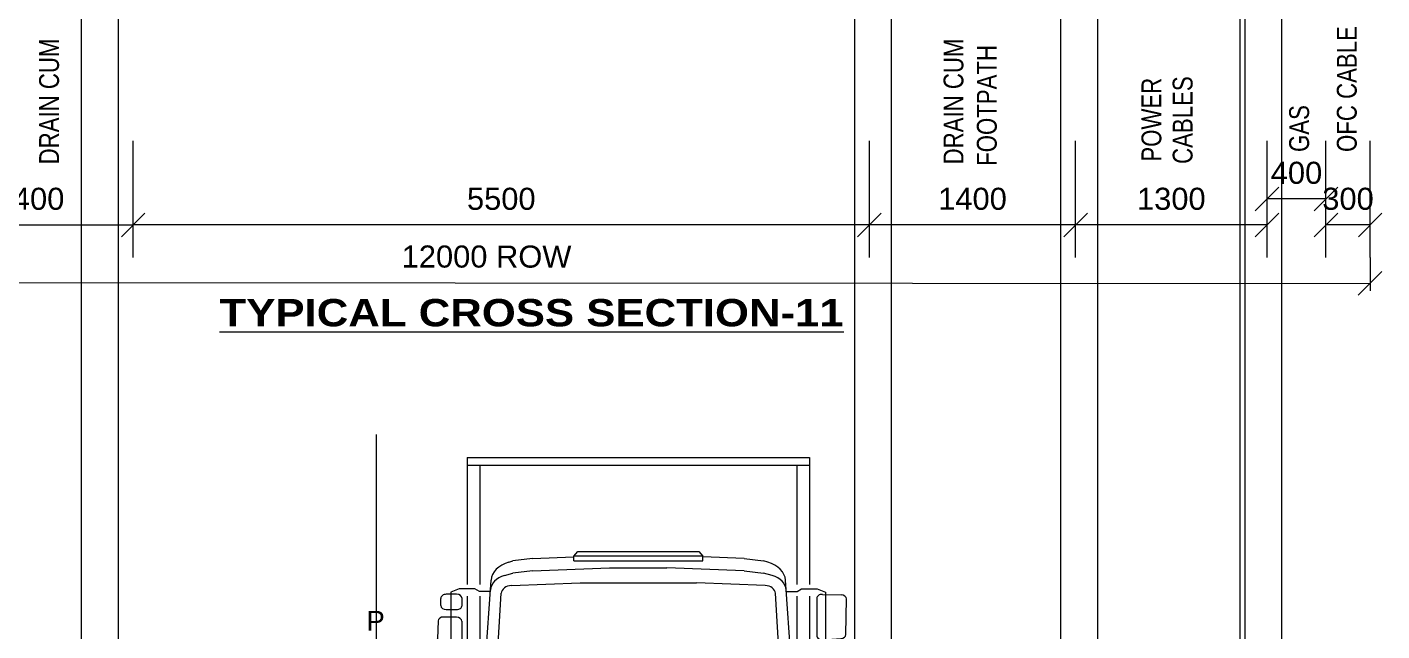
# Model space of a CAD drawing. Header units: inches. Extents: x 1863003 to 1881330, y 133141 to 515800.
# Drawn here: x 1870022 to 1879222, y 223562 to 227665 of the extents above; entities that cross this region are included whole.
import ezdxf

# ---------------------------------------------------------------- set-up
doc = ezdxf.new("R2010")
doc.units = ezdxf.units.IN
doc.header["$MEASUREMENT"] = 0
doc.linetypes.add('CENTERX2', pattern=[4, 2.5, -0.5, 0.5, -0.5])
doc.layers.get('0').update_dxf_attribs({"color": 4, "linetype": 'ELEC_LINE', "lineweight": 13})
doc.layers.get('Defpoints').update_dxf_attribs({"lineweight": 13})
doc.layers.add('DIM', color=7, linetype='Continuous', lineweight=13)
doc.layers.add('DIMEN', color=7, linetype='Continuous', lineweight=13)
doc.styles.add('AB', font='ariblk.ttf')
doc.styles.add('ARIAL', font='arial.ttf')
doc.styles.get("Standard").update_dxf_attribs({"font": 'romans.shx'})
doc.linetypes.add('ELEC_LINE', pattern='A,12.7,-5.08,["EL",Standard,S=2.54,R=0,X=-2.54,Y=-1.27],-5.08', length=22.86)
doc.dimstyles.get("Standard").update_dxf_attribs({"dimtxt": 180, "dimasz": 160, "dimexe": 50, "dimexo": 50, "dimgap": 100, "dimtad": 1, "dimdec": 0, "dimzin": 0, "dimdsep": 46, "dimtxsty": 'ARIAL', "dimcen": 0.09, "dimclrd": 256, "dimclre": 256, "dimclrt": 256, "dimadec": 0, "dimazin": 0, "dimtm": 1e-09, "dimtfac": 1, "dimtdec": 0, "dimtofl": 0, "dimtmove": 0, "dimatfit": 3, "dimfxl": 0, "dimtolj": 1, "dimtzin": 0, "dimlwd": 9, "dimlwe": -1, "dimarcsym": 0})

# ---------------------------------------------------------------- blocks, each defined once
blk = doc.blocks.new('_Oblique')
at = {"color": 0, "linetype": 'ByBlock', "lineweight": -2}
blk.add_line((-0.5, -0.5), (0.5, 0.5), dxfattribs=at)
blk = doc.blocks.new('*D204')
at = {"layer": 'Defpoints', "color": 0, "ltscale": 0.02}
for p in [(1870742.3, 226320.3), (1870742.3, 226320.3), (1875742.3, 226320.3)]:
    blk.add_point(p, dxfattribs=at)
at = {"layer": 'DIMEN', "lineweight": 9, "ltscale": 0.02}
blk.add_line((1875742.3, 226320.3), (1870742.3, 226320.3), dxfattribs=at)
at = {"layer": 'DIMEN', "lineweight": 9, "ltscale": 0.02, "xscale": 160, "yscale": 160, "zscale": 160, "rotation": 180}
blk.add_blockref('_Oblique', (1870742.3, 226320.3), dxfattribs=at)
at = {"layer": 'DIMEN', "lineweight": 9, "ltscale": 0.02, "xscale": 160, "yscale": 160, "zscale": 160}
blk.add_blockref('_Oblique', (1875742.3, 226320.3), dxfattribs=at)
at = {"layer": 'DIMEN', "ltscale": 0.02, "insert": (1873242.3, 226496.9), "char_height": 150, "attachment_point": 5, "style": 'ARIAL'}
blk.add_mtext('\\A1;5500', dxfattribs=at)
blk = doc.blocks.new('*D205')
at = {"layer": 'Defpoints', "color": 0, "ltscale": 0.02}
for p in [(1867142.3, 226155.5), (1879142.3, 226148), (1879142.2, 225923.1)]:
    blk.add_point(p, dxfattribs=at)
at = {"layer": 'DIMEN', "ltscale": 0.02}
for p, q in [((1867142.3, 226105.5), (1867142.1, 225880.7)), ((1879142.3, 226098), (1879142.1, 225873.1))]:
    blk.add_line(p, q, dxfattribs=at)
at = {"layer": 'DIMEN', "lineweight": 9, "ltscale": 0.02}
blk.add_line((1867142.2, 225930.7), (1879142.2, 225923.1), dxfattribs=at)
at = {"layer": 'DIMEN', "lineweight": 9, "ltscale": 0.02, "xscale": 160, "yscale": 160, "zscale": 160}
for p, rotation in [((1867142.2, 225930.7), 179.9639372158227), ((1879142.2, 225923.1), 359.9639372158227)]:
    blk.add_blockref('_Oblique', p, dxfattribs=dict(at, rotation=rotation))
at = {"layer": 'DIMEN', "ltscale": 0.02, "insert": (1873142.3, 226104.5), "char_height": 150, "attachment_point": 5, "rotation": 359.96394, "style": 'ARIAL'}
blk.add_mtext('\\A1;12000 ROW', dxfattribs=at)
blk = doc.blocks.new('*D206')
at = {"layer": 'Defpoints', "color": 0, "ltscale": 0.02}
for p in [(1875742.3, 226320.3), (1875742.3, 226320.3), (1877142.3, 226320.3)]:
    blk.add_point(p, dxfattribs=at)
at = {"layer": 'DIMEN', "lineweight": 9, "ltscale": 0.02}
blk.add_line((1877142.3, 226320.3), (1875742.3, 226320.3), dxfattribs=at)
at = {"layer": 'DIMEN', "lineweight": 9, "ltscale": 0.02, "xscale": 160, "yscale": 160, "zscale": 160, "rotation": 180}
blk.add_blockref('_Oblique', (1875742.3, 226320.3), dxfattribs=at)
at = {"layer": 'DIMEN', "lineweight": 9, "ltscale": 0.02, "xscale": 160, "yscale": 160, "zscale": 160}
blk.add_blockref('_Oblique', (1877142.3, 226320.3), dxfattribs=at)
at = {"layer": 'DIMEN', "ltscale": 0.02, "insert": (1876442.3, 226496.9), "char_height": 150, "attachment_point": 5, "style": 'ARIAL'}
blk.add_mtext('\\A1;1400', dxfattribs=at)
blk = doc.blocks.new('*D207')
at = {"layer": 'Defpoints', "color": 0, "ltscale": 0.02}
for p in [(1877142.3, 226320.3), (1877142.3, 226320.3), (1878442.3, 226320.3)]:
    blk.add_point(p, dxfattribs=at)
at = {"layer": 'DIMEN', "lineweight": 9, "ltscale": 0.02}
blk.add_line((1878442.3, 226320.3), (1877142.3, 226320.3), dxfattribs=at)
at = {"layer": 'DIMEN', "lineweight": 9, "ltscale": 0.02, "xscale": 160, "yscale": 160, "zscale": 160}
for p, rotation in [((1877142.3, 226320.3), 179.9999999999795), ((1878442.3, 226320.3), 359.9999999999795)]:
    blk.add_blockref('_Oblique', p, dxfattribs=dict(at, rotation=rotation))
at = {"layer": 'DIMEN', "ltscale": 0.02, "insert": (1877792.3, 226497), "char_height": 150, "attachment_point": 5, "style": 'ARIAL'}
blk.add_mtext('\\A1;1300', dxfattribs=at)
blk = doc.blocks.new('*D208')
at = {"layer": 'Defpoints', "color": 0, "ltscale": 0.02}
for p in [(1878442.3, 226496.9), (1878442.3, 226320.3), (1878842.3, 226320.3)]:
    blk.add_point(p, dxfattribs=at)
at = {"layer": 'DIMEN', "ltscale": 0.02}
for p, q in [((1878442.3, 226370.3), (1878442.3, 226546.9)), ((1878842.3, 226370.3), (1878842.3, 226546.9))]:
    blk.add_line(p, q, dxfattribs=at)
at = {"layer": 'DIMEN', "lineweight": 9, "ltscale": 0.02}
blk.add_line((1878842.3, 226496.9), (1878442.3, 226496.9), dxfattribs=at)
at = {"layer": 'DIMEN', "lineweight": 9, "ltscale": 0.02, "xscale": 160, "yscale": 160, "zscale": 160, "rotation": 180}
blk.add_blockref('_Oblique', (1878442.3, 226496.9), dxfattribs=at)
at = {"layer": 'DIMEN', "lineweight": 9, "ltscale": 0.02, "xscale": 160, "yscale": 160, "zscale": 160}
blk.add_blockref('_Oblique', (1878842.3, 226496.9), dxfattribs=at)
at = {"layer": 'DIMEN', "ltscale": 0.02, "insert": (1878642.3, 226673.5), "char_height": 150, "attachment_point": 5, "style": 'ARIAL'}
blk.add_mtext('\\A1;400', dxfattribs=at)
blk = doc.blocks.new('*D209')
at = {"layer": 'Defpoints', "color": 0, "ltscale": 0.02}
for p in [(1878842.3, 226320.4), (1878842.3, 226143.7), (1879142.3, 226143.7)]:
    blk.add_point(p, dxfattribs=at)
at = {"layer": 'DIMEN', "ltscale": 0.02}
for p, q in [((1878842.3, 226193.7), (1878842.3, 226370.4)), ((1879142.3, 226193.7), (1879142.3, 226370.4))]:
    blk.add_line(p, q, dxfattribs=at)
at = {"layer": 'DIMEN', "lineweight": 9, "ltscale": 0.02}
blk.add_line((1879142.3, 226320.4), (1878842.3, 226320.4), dxfattribs=at)
at = {"layer": 'DIMEN', "lineweight": 9, "ltscale": 0.02, "xscale": 160, "yscale": 160, "zscale": 160, "rotation": 180}
blk.add_blockref('_Oblique', (1878842.3, 226320.4), dxfattribs=at)
at = {"layer": 'DIMEN', "lineweight": 9, "ltscale": 0.02, "xscale": 160, "yscale": 160, "zscale": 160}
blk.add_blockref('_Oblique', (1879142.3, 226320.4), dxfattribs=at)
at = {"layer": 'DIMEN', "ltscale": 0.02, "insert": (1878992.3, 226497), "char_height": 150, "attachment_point": 5, "style": 'ARIAL'}
blk.add_mtext('\\A1;300', dxfattribs=at)
blk = doc.blocks.new('*D210')
at = {"layer": 'Defpoints', "color": 0, "ltscale": 0.02}
for p in [(1869342.3, 226320.3), (1870742.3, 226320.3), (1870742.3, 226320.3)]:
    blk.add_point(p, dxfattribs=at)
at = {"layer": 'DIMEN', "lineweight": 9, "ltscale": 0.02}
blk.add_line((1869342.3, 226320.3), (1870742.3, 226320.3), dxfattribs=at)
at = {"layer": 'DIMEN', "lineweight": 9, "ltscale": 0.02, "xscale": 160, "yscale": 160, "zscale": 160, "rotation": 180}
blk.add_blockref('_Oblique', (1869342.3, 226320.3), dxfattribs=at)
at = {"layer": 'DIMEN', "lineweight": 9, "ltscale": 0.02, "xscale": 160, "yscale": 160, "zscale": 160}
blk.add_blockref('_Oblique', (1870742.3, 226320.3), dxfattribs=at)
at = {"layer": 'DIMEN', "ltscale": 0.02, "insert": (1870042.3, 226496.9), "char_height": 150, "attachment_point": 5, "style": 'ARIAL'}
blk.add_mtext('\\A1;1400', dxfattribs=at)
blk = doc.blocks.new('A$C9c4fc737')
at = {"color": 8, "linetype": 'Continuous'}
for p, q in [((10.81, 147.25), (134.61, 147.25)), ((10.81, 147.25), (10.81, 101.32)), ((134.61, 147.25), (134.61, 101.32)), ((10.81, 144.51), (134.61, 144.51)), ((15.3, 144.51), (15.3, 101.32)), ((130.12, 144.51), (130.12, 101.32)), ((49.37, 111.54), (50.8, 113.23)), ((50.8, 113.23), (94.62, 113.23)), ((94.62, 113.23), (96.05, 111.54)), ((25.8, 109.39), (27.36, 109.83)), ((34.43, 110.74), (27.36, 109.83)), ((34.43, 110.74), (49.37, 111.31)), ((96.05, 111.54), (49.37, 111.54)), ((49.37, 109.85), (49.37, 111.54)), ((49.37, 109.85), (96.05, 109.85)), ((96.05, 109.85), (96.05, 111.54)), ((110.99, 110.74), (96.05, 111.31)), ((110.99, 110.74), (118.06, 109.83)), ((119.62, 109.39), (118.06, 109.83)), ((24.28, 104.53), (27.36, 105.4)), ((34.43, 106.31), (27.36, 105.4)), ((34.43, 106.31), (62.34, 107.37)), ((62.34, 107.37), (83.08, 107.37)), ((110.99, 106.31), (83.08, 107.37)), ((110.99, 106.31), (118.06, 105.4)), ((121.14, 104.53), (118.06, 105.4)), ((7.94, 99.79), (4.91, 98.57)), ((4.91, 98.57), (4.91, 73.4)), ((13.61, 99.79), (7.94, 99.79)), ((15.22, 98.75), (13.61, 99.79)), ((19.14, 98.75), (15.22, 98.75)), ((16.44, 59.91), (19.43, 102.86)), ((21.52, 72.39), (23.11, 98.13)), ((26.84, 100.94), (51.62, 101.91)), ((51.62, 101.91), (93.8, 101.91)), ((118.58, 100.94), (93.8, 101.91)), ((123.9, 72.39), (122.31, 98.13)), ((128.98, 59.91), (125.99, 102.86)), ((126.28, 98.75), (130.2, 98.75)), ((130.2, 98.75), (131.81, 99.79)), ((131.81, 99.79), (137.47, 99.79)), ((137.47, 99.79), (140.51, 98.57)), ((140.51, 98.57), (140.51, 73.4)), ((1.26, 93.72), (1.26, 96.29)), ((6.95, 97.77), (3.23, 97.77)), ((8.92, 93.72), (8.92, 96.29)), ((10.81, 97.14), (10.81, 73.11)), ((15.3, 97.14), (15.3, 74.19)), ((130.12, 97.14), (130.12, 74.19)), ((134.61, 97.14), (134.61, 73.11)), ((137.3, 96.27), (137.3, 82.8)), ((139.33, 97.75), (146.14, 97.59)), ((147.86, 83.19), (148.05, 96.09)), ((6.89, 89.49), (2.28, 89.54)), ((3.23, 92.24), (6.95, 92.24)), ((0.28, 88.12), (0, 81.69)), ((8.82, 88.01), (8.82, 76.04)), ((0.75, 75.9), (0, 81.69)), ((139.43, 81.33), (146.05, 81.73)), ((6.86, 74.57), (2.71, 74.57)), ((40.46, 77.69), (26.35, 76.89)), ((58.43, 77.1), (40.46, 77.69)), ((62.54, 71.12), (51.02, 77.34)), ((82.52, 77.69), (68.41, 76.89)), ((102.04, 77.05), (82.52, 77.69)), ((104.6, 71.12), (93.07, 77.34)), ((4.91, 73.4), (17.06, 68.86)), ((21.52, 72.39), (49.8, 72.94)), ((84.58, 69.3), (25.46, 69.3)), ((44.75, 71.12), (57.89, 71.12)), ((49.8, 72.94), (95.62, 72.94)), ((60.84, 69.3), (119.96, 69.3)), ((100.67, 71.12), (87.53, 71.12)), ((123.9, 72.39), (95.62, 72.94)), ((140.51, 73.4), (128.36, 68.86)), ((10.81, 53.4), (10.81, 68.16)), ((134.61, 53.4), (134.61, 68.16)), ((16.09, 59.91), (129.33, 59.91)), ((14.13, 58.37), (14.94, 45.14)), ((23.02, 58.5), (122.4, 58.5)), ((23.02, 56.7), (64.22, 56.7)), ((23.02, 54.9), (62.65, 54.9)), ((72.71, 51.27), (72.71, 56.78)), ((122.4, 56.7), (81.2, 56.7)), ((122.4, 54.9), (82.76, 54.9)), ((131.29, 58.37), (130.48, 45.14)), ((14.42, 53.54), (10.81, 50.56)), ((10.81, 19.41), (10.81, 50.56)), ((23.02, 53.1), (61.82, 53.1)), ((23.02, 51.3), (61.55, 51.3)), ((23.02, 49.5), (61.8, 49.5)), ((72.71, 51.27), (66.34, 48.51)), ((72.71, 51.27), (79.07, 48.51)), ((122.4, 53.1), (83.6, 53.1)), ((122.4, 49.5), (83.62, 49.5)), ((122.4, 51.3), (83.87, 51.3)), ((131, 53.54), (134.61, 50.56)), ((134.61, 19.41), (134.61, 50.56)), ((23.02, 47.7), (62.62, 47.7)), ((23.02, 45.9), (64.15, 45.9)), ((122.4, 45.9), (81.27, 45.9)), ((122.4, 47.7), (82.8, 47.7)), ((34.85, 39.77), (18.76, 39.77)), ((126.55, 42.33), (18.87, 42.33)), ((23.02, 44.1), (122.4, 44.1)), ((36.74, 40.77), (34.85, 39.77)), ((36.74, 40.77), (108.68, 40.77)), ((108.68, 40.77), (110.57, 39.77)), ((110.57, 39.77), (126.66, 39.77)), ((130.15, 36.08), (15.27, 36.08)), ((34.85, 37.93), (18.76, 37.93)), ((39.79, 37.5), (105.63, 37.5)), ((49.99, 36.08), (49.99, 24.73)), ((95.43, 36.08), (95.43, 24.73)), ((110.57, 37.93), (126.66, 37.93)), ((12.51, 26.79), (12.51, 34.02)), ((18.61, 28.18), (18.61, 31.83)), ((21.36, 33.89), (36.69, 33.89)), ((22.54, 31.53), (22.54, 28.48)), ((23.73, 32.42), (36.29, 32.42)), ((37.48, 31.53), (37.48, 28.48)), ((39.44, 31.83), (39.44, 28.18)), ((64.75, 34.1), (64.75, 31.54)), ((64.75, 34.1), (80.67, 34.1)), ((64.75, 31.54), (80.67, 31.54)), ((80.67, 34.1), (80.67, 31.54)), ((105.98, 31.83), (105.98, 28.18)), ((107.94, 31.53), (107.94, 28.48)), ((124.06, 33.89), (108.73, 33.89)), ((121.69, 32.42), (109.13, 32.42)), ((122.87, 31.53), (122.87, 28.48)), ((126.81, 28.18), (126.81, 31.83)), ((132.91, 26.79), (132.91, 34.02)), ((130.15, 24.73), (15.27, 24.73)), ((15.27, 24.73), (15.27, 20.89)), ((20.84, 20.89), (20.84, 24.73)), ((36.69, 26.11), (21.36, 26.11)), ((36.29, 27.59), (23.73, 27.59)), ((55.48, 24.73), (55.48, 21.89)), ((58.51, 24.73), (63.62, 19.76)), ((86.91, 24.73), (81.8, 19.76)), ((89.94, 24.73), (89.94, 21.89)), ((108.73, 26.11), (124.06, 26.11)), ((109.13, 27.59), (121.69, 27.59)), ((124.58, 20.89), (124.58, 24.73)), ((130.15, 24.73), (130.15, 20.89)), ((15.27, 20.89), (20.84, 20.89)), ((55.48, 21.89), (61.43, 21.89)), ((63.62, 19.76), (81.8, 19.76)), ((89.94, 21.89), (83.99, 21.89)), ((130.15, 20.89), (124.58, 20.89)), ((63.24, 17.35), (13.57, 17.35)), ((14.52, 12.33), (14.52, 14.95)), ((14.52, 14.95), (16.3, 14.95)), ((16.3, 17.35), (16.3, 5.28)), ((30.68, 17.35), (30.68, 5.28)), ((49.8, 14.65), (30.87, 15.36)), ((49.8, 17.35), (49.8, 13.94)), ((53.21, 13.94), (53.21, 17.35)), ((56.61, 13.94), (56.61, 17.35)), ((66.1, 17.35), (64.8, 18.61)), ((79.32, 17.35), (66.1, 17.35)), ((79.32, 17.35), (80.62, 18.61)), ((82.18, 17.35), (131.85, 17.35)), ((88.81, 13.94), (88.81, 17.35)), ((92.21, 13.94), (92.21, 17.35)), ((95.62, 17.35), (95.62, 13.94)), ((95.62, 14.65), (114.55, 15.36)), ((114.74, 17.35), (114.74, 5.28)), ((129.12, 17.35), (129.12, 5.28)), ((130.9, 14.95), (129.12, 14.95)), ((130.9, 12.33), (130.9, 14.95)), ((16.3, 12.33), (14.52, 12.33)), ((49.8, 13.94), (56.61, 13.94)), ((56.61, 14.65), (88.81, 14.65)), ((95.62, 13.94), (88.81, 13.94)), ((129.12, 12.33), (130.9, 12.33)), ((17.14, 2.34), (16.3, 5.28)), ((29.84, 2.34), (30.68, 5.28)), ((115.58, 2.34), (114.74, 5.28)), ((128.28, 2.34), (129.12, 5.28)), ((25.99, 0), (20.99, 0)), ((119.43, 0), (124.43, 0))]:
    blk.add_line(p, q, dxfattribs=at)
for centre, major_axis, start_param, end_param in [((29.26, 102.48), (9.84, 0), 1.929567, 3.089386), ((116.16, 102.48), (-9.84, 0), 3.193799, 4.353618), ((27.05, 99), (7.87, 0), 1.929567, 3.089386), ((118.37, 99), (7.87, 0), 0.052207, 1.212026), ((27.04, 97.99), (-3.94, 0), -1.51867, -0.04621), ((118.38, 97.99), (3.94, 0), 0.04621, 1.51867), ((3.23, 96.29), (1.97, 0), 1.570796, 3.141593), ((3.23, 93.72), (-1.97, 0), 0, 1.570796), ((6.95, 96.29), (1.97, 0), 0, 1.570796), ((6.95, 93.72), (-1.97, 0), 1.570796, 3.141593), ((139.27, 96.27), (1.97, 0), 1.538549, 3.141593), ((146.08, 96.11), (1.97, 0), -0.010752, 1.538549), ((2.25, 88.07), (-1.97, 0), 4.697006, 6.25023), ((6.86, 88.01), (1.97, 0), 0, 1.555413), ((139.27, 82.8), (-1.97, 0), 0, 1.650626), ((145.89, 83.2), (-1.97, 0), 1.650626, 3.13084), ((2.71, 76.04), (-1.97, 0), 0.096474, 1.570796), ((6.86, 76.04), (-1.97, 0), 1.570796, 3.141593), ((25.46, 72.26), (-3.94, 0), -0.04621, 1.570796), ((119.96, 72.26), (3.94, 0), 4.712389, 6.329395), ((72.71, 64.59), (-2, 0), 3.141593, 9.424778), ((16.09, 58.44), (-1.97, 0), -1.570796, 0.046121), ((129.33, 58.44), (1.97, 0), -0.046121, 1.570796), ((18.87, 45.28), (3.94, 0), 3.187714, 4.712389), ((126.55, 45.28), (-3.94, 0), 1.570796, 3.095472), ((15.27, 34.02), (-2.76, 0), -1.570796, 0), ((130.15, 34.02), (2.76, 0), 0, 1.570796), ((21.36, 31.83), (2.76, 0), 1.570796, 3.141593), ((23.73, 31.53), (-1.18, 0), -1.570796, 0), ((36.29, 31.53), (1.18, 0), 0, 1.570796), ((36.69, 31.83), (2.76, 0), 0, 1.570796), ((108.73, 31.83), (2.76, 0), 1.570796, 3.141593), ((109.13, 31.53), (1.18, 0), 1.570796, 3.141593), ((121.69, 31.53), (-1.18, 0), 3.141593, 4.712389), ((124.06, 31.83), (-2.76, 0), 3.141593, 4.712389), ((15.27, 26.79), (2.76, 0), 3.141593, 4.712389), ((21.36, 28.18), (-2.76, 0), 0, 1.570796), ((23.73, 28.48), (1.18, 0), 3.141593, 4.712389), ((36.29, 28.48), (-1.18, 0), 1.570796, 3.141593), ((36.69, 28.18), (-2.76, 0), 1.570796, 3.141593), ((108.73, 28.18), (-2.76, 0), 0, 1.570796), ((109.13, 28.48), (1.18, 0), 3.141593, 4.712389), ((121.69, 28.48), (1.18, 0), 4.712389, 6.283185), ((124.06, 28.18), (2.76, 0), 4.712389, 6.283185), ((130.15, 26.79), (-2.76, 0), 1.570796, 3.141593), ((13.57, 19.41), (-2.76, 0), 0, 1.570796), ((131.85, 19.41), (2.76, 0), 4.712389, 6.283185), ((20.99, 2.95), (-3.94, 0), 0.210626, 1.570796), ((25.99, 2.95), (3.94, 0), 4.712389, 6.072559), ((119.43, 2.95), (-3.94, 0), 0.210626, 1.570796), ((124.43, 2.95), (3.94, 0), 4.712389, 6.072559)]:
    blk.add_ellipse(centre, major_axis=major_axis, ratio=0.75, start_param=start_param, end_param=end_param, dxfattribs=at)
blk.add_ellipse((72.71, 51.27), major_axis=(7.35, 0), ratio=0.75, dxfattribs=at)

msp = doc.modelspace()

# ---------------------------------------------------------------- linework, layer by layer
at = {"color": 8, "linetype": 'Continuous', "ltscale": 0.02}
for p in [(1870392.3, 502880.9), (1870642.3, 502880.9), (1875642.3, 502880.9), (1875642.3, 502880.9), (1875892.3, 502880.9), (1877042.3, 502880.9), (1877292.3, 500369.9), (1878259.2, 500590.1), (1878293.4, 500590.1), (1878542.3, 500369.9)]:
    msp.add_xline(p, (0, 1), dxfattribs=at)
for points in [[(1870742.3, 226100.1), (1870742.3, 226892.5)], [(1870742.3, 226100.1), (1870742.3, 226892.5)], [(1875742.3, 226100.1), (1875742.3, 226892.5)], [(1875742.3, 226098.8), (1875742.3, 226891.1)], [(1877142.3, 226098.8), (1877142.3, 226891.1)], [(1878442.3, 226098.8), (1878442.3, 226891.1)], [(1878842.3, 226098.8), (1878842.3, 226891.1)], [(1879142.3, 226098.8), (1879142.3, 226891.2)]]:
    msp.add_lwpolyline(points, dxfattribs=at)
at = {"layer": 'DIM', "color": 1, "linetype": 'CENTERX2'}
msp.add_lwpolyline([(1872392.3, 224896.1), (1872392.3, 220394.9)], dxfattribs=at)

# ---------------------------------------------------------------- block references
at = {"color": 2, "linetype": 'Continuous', "ltscale": 0.02, "xscale": 18.76445229989112, "yscale": 18.76445229989112, "zscale": 18.76445229989112}
msp.add_blockref('A$C9c4fc737', (1872808.5, 221976.4), dxfattribs=at)

# ---------------------------------------------------------------- texts
at = {"layer": 'DIMEN', "linetype": 'Continuous', "style": 'ARIAL', "width": 0.8}
for s, p in [('OFC CABLE', (1879051.4, 226816)), ('DRAIN CUM', (1870239.1, 226731.7)), ('DRAIN CUM', (1876380.5, 226731.7)), ('FOOTPATH', (1876607, 226721.7)), ('POWER', (1877724.6, 226750.3)), ('CABLES', (1877936.6, 226734.9)), ('GAS', (1878727.8, 226815.8))]:
    msp.add_text(s, height=135, rotation=90, dxfattribs=at).set_placement(p)
at = {"layer": 'DIMEN', "style": 'AB'}
msp.add_text('%%UTYPICAL CROSS SECTION-11', height=185.625, dxfattribs=at).set_placement((1871329.4, 225631.4))
at = {"layer": 'DIMEN', "linetype": 'Continuous', "style": 'ARIAL'}
msp.add_text('P', height=135, dxfattribs=at).set_placement((1872325.8, 223563.5))

# ---------------------------------------------------------------- dimensions: what is measured, and where the dimension line sits
at = {"layer": 'DIMEN', "ltscale": 0.02}
for base, p1, p2, picture, middle in [((1878442.3, 226496.9), (1878842.3, 226320.3), (1878442.3, 226320.3), '*D208', (1878642.3, 226496.9)), ((1878842.3, 226320.4), (1879142.3, 226143.7), (1878842.3, 226143.7), '*D209', (1878992.3, 226320.4))]:
    dim = msp.add_linear_dim(base=base, p1=p1, p2=p2, angle=180, dimstyle='Standard', override={"dimtxt": 150, "dimblk1": 'Oblique', "dimblk2": 'Oblique', "dimsah": 1}, dxfattribs=at)
    dim.commit()
    dim.dimension.update_dxf_attribs({"geometry": picture, "text_midpoint": middle, "dimtype": 161})
for p1, p2, picture, middle in [((1869342.3, 226320.3), (1870742.3, 226320.3), '*D210', (1870042.3, 226496.9)), ((1877142.3, 226320.3), (1875742.3, 226320.3), '*D206', (1876442.3, 226496.9)), ((1878442.3, 226320.3), (1877142.3, 226320.3), '*D207', (1877792.3, 226497))]:
    dim = msp.add_aligned_dim(p1=p1, p2=p2, distance=0, dimstyle='Standard', override={"dimtxt": 150, "dimblk1": 'Oblique', "dimblk2": 'Oblique', "dimsah": 1}, dxfattribs=at)
    dim.commit()
    dim.dimension.update_dxf_attribs({"geometry": picture, "text_midpoint": middle})
for p1, p2, distance, text, picture, middle in [((1875742.3, 226320.3), (1870742.3, 226320.3), 0, '5500', '*D204', (1873242.3, 226496.9)), ((1867142.3, 226155.5), (1879142.3, 226148), -224.8, '12000 ROW', '*D205', (1873142.3, 226104.5))]:
    dim = msp.add_aligned_dim(p1=p1, p2=p2, distance=distance, text=text, dimstyle='Standard', override={"dimtxt": 150, "dimblk1": 'Oblique', "dimblk2": 'Oblique', "dimsah": 1}, dxfattribs=at)
    dim.commit()
    dim.dimension.update_dxf_attribs({"geometry": picture, "text_midpoint": middle})

doc.saveas('drawing.dxf')
